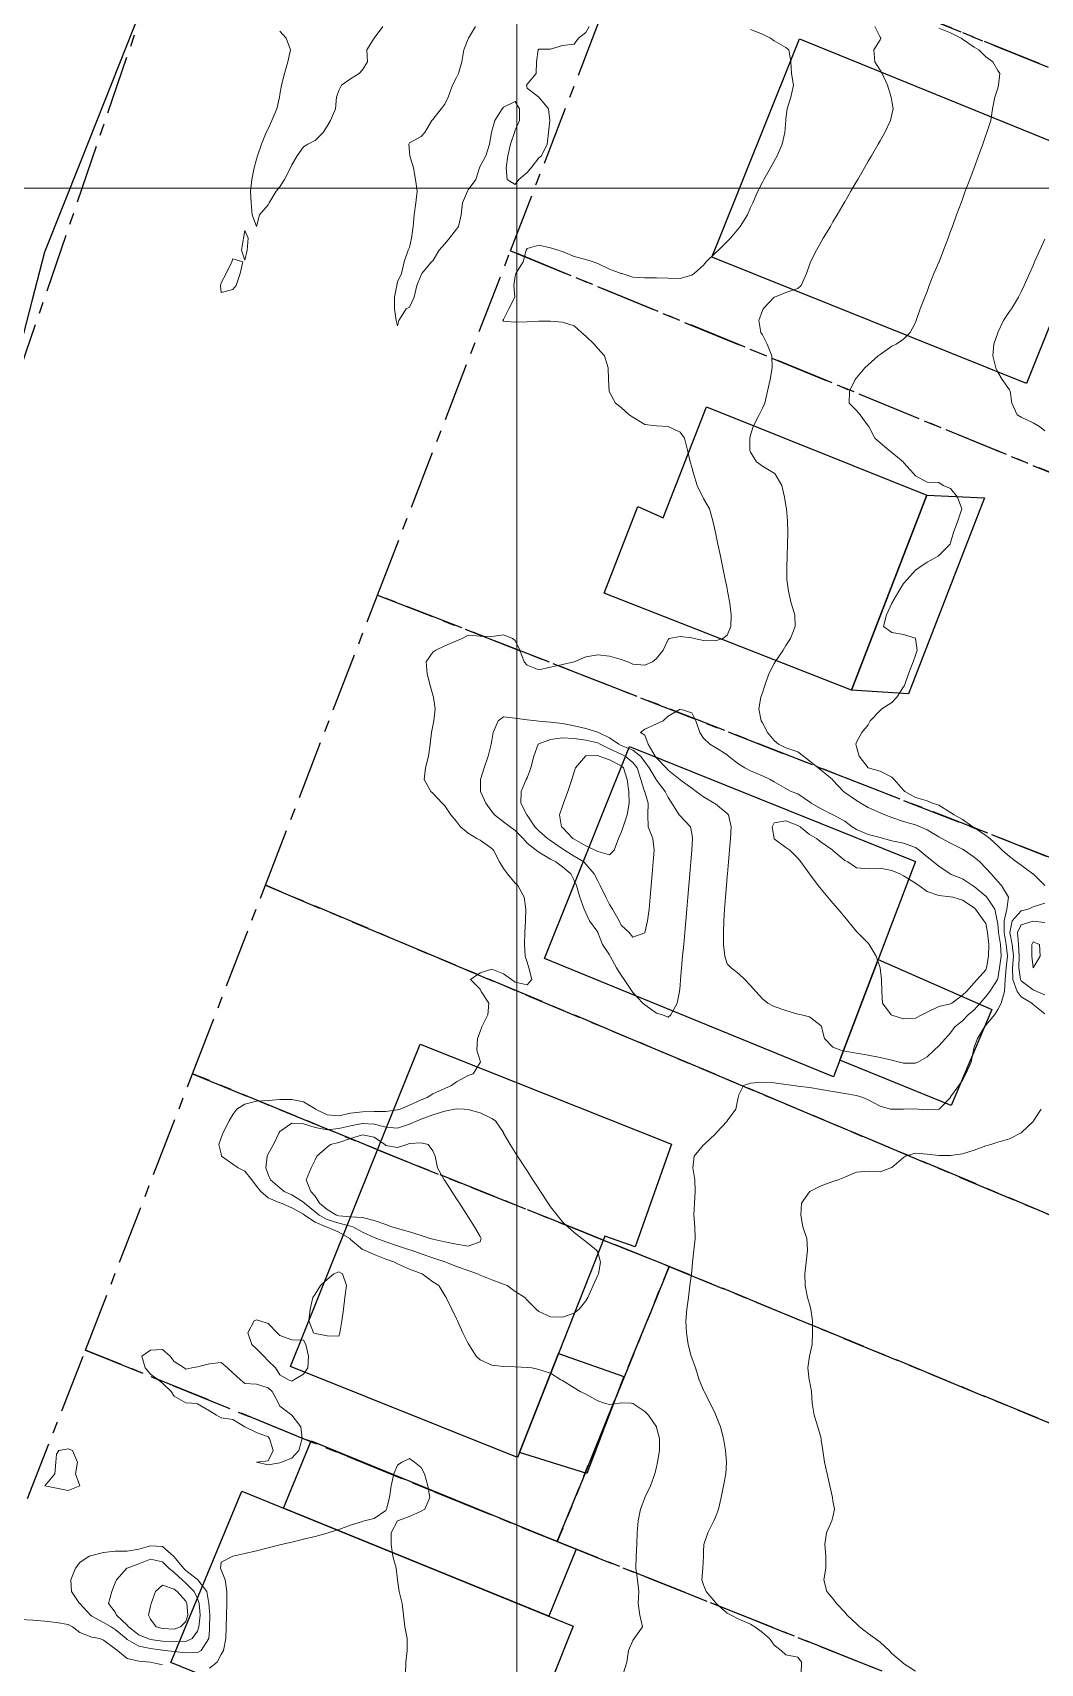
# Model space of a CAD drawing. Header units: centimetres. Extents: x 0 to 642158, y -847 to 649707.
# Drawn here: x 615846.2 to 615889.1, y 620224.7 to 620294 of the extents above; entities that cross this region are included whole.
import ezdxf

# ---------------------------------------------------------------- set-up
doc = ezdxf.new("R2010")
doc.units = ezdxf.units.CM
doc.header["$MEASUREMENT"] = 0
doc.linetypes.add('CENTERX2', pattern=[4, 2.5, -0.5, 0.5, -0.5])
doc.layers.add('MEV_grille', color=254, linetype='Continuous', lineweight=9)
doc.layers.add('WAL_topographie 0.5', color=253, linetype='Continuous', lineweight=20)
doc.layers.add('SPW_batiments', color=7, linetype='Continuous')
doc.layers.add('SPW_parcellaire cadastral', color=7, linetype='CENTERX2', lineweight=25, true_color=0xff0542)

# ---------------------------------------------------------------- blocks, each defined once
blk = doc.blocks.new('*U114')
at = {"layer": 'MEV_grille', "transparency": 33554687}
blk.add_lwpolyline([(-1338.461, 0), (1338.461, 0)], dxfattribs=at)
blk = doc.blocks.new('*U115')
at = {"layer": 'MEV_grille', "color": 0, "linetype": 'ByBlock', "lineweight": -2, "transparency": 16777216}
blk.add_blockref('*U114', (0, -2100), dxfattribs=at)
blk = doc.blocks.new('*U112')
at = {"layer": 'MEV_grille', "transparency": 33554687}
blk.add_lwpolyline([(0, 1825.476), (0, -1825.476)], dxfattribs=at)
blk = doc.blocks.new('*U113')
at = {"layer": 'MEV_grille', "color": 0, "linetype": 'ByBlock', "lineweight": -2, "transparency": 16777216}
blk.add_blockref('*U112', (500, 0), dxfattribs=at)

msp = doc.modelspace()

# ---------------------------------------------------------------- linework, layer by layer
at = {"layer": 'SPW_batiments'}
for points in [[(615848.272, 620288.505), (615846.748, 620284.659), (615846.224, 620282.631), (615843.334, 620271.462), (615833.059, 620275.753), (615837.269, 620287.972), (615832.898, 620290.579), (615838.708, 620304.053), (615839.103, 620304.969), (615840.036, 620303.295), (615842.19, 620302.251), (615842.656, 620302.025), (615851.531, 620296.731), (615848.272, 620288.505)], [(615889.164, 620289.516), (615892.176, 620288.306), (615888.472, 620279.077), (615875.211, 620284.408), (615875.101, 620284.452), (615875.381, 620285.148), (615878.546, 620293.021), (615878.829, 620293.727), (615889.164, 620289.516)], [(615884.238, 620274.335), (615881.039, 620266.051), (615870.522, 620270.167), (615871.955, 620273.85), (615873.038, 620273.367), (615874.871, 620278.084), (615884.238, 620274.335)], [(615883.462, 620265.895), (615881.039, 620266.051), (615884.238, 620274.336), (615886.69, 620274.227), (615883.462, 620265.895)], [(615883.756, 620258.769), (615883.618, 620258.404), (615882.171, 620254.602), (615880.546, 620250.332), (615880.275, 620249.618), (615867.99, 620254.65), (615871.606, 620263.65), (615883.756, 620258.769)], [(615887.007, 620252.486), (615885.275, 620248.402), (615880.546, 620250.332), (615882.171, 620254.602), (615887.007, 620252.486)], [(615873.391, 620246.767), (615871.842, 620242.4), (615870.558, 620242.85), (615868.589, 620237.868), (615866.929, 620233.666), (615866.843, 620233.45), (615857.192, 620237.316), (615859.634, 620243.38), (615860.895, 620246.514), (615862.708, 620251.016), (615873.391, 620246.767)], [(615871.359, 620236.884), (615869.793, 620232.767), (615866.929, 620233.666), (615868.589, 620237.868), (615871.359, 620236.884)], [(615856.902, 620231.293), (615858.073, 620234.157), (615869.33, 620229.547), (615868.169, 620226.708), (615866.26, 620227.485), (615856.902, 620231.293)], [(615869.211, 620226.284), (615868.311, 620224.05), (615872.161, 620222.368), (615869.712, 620215.967), (615864.444, 620218.05), (615865.111, 620219.45), (615852.111, 620224.732), (615852.222, 620225.001), (615853.443, 620227.948), (615855.127, 620232.015), (615869.211, 620226.284)]]:
    msp.add_lwpolyline(points, dxfattribs=at)
at = {"layer": 'SPW_parcellaire cadastral'}
for points in [[(615819.144, 620317.04), (615837.069, 620305.963), (615839.569, 620304.363), (615844.291, 620301.265), (615851.526, 620296.717), (615842.406, 620270.03)], [(615872.242, 620299.46), (615878.073, 620314.542), (615960.558, 620280.975), (615952.038, 620267.144), (615872.242, 620299.46)], [(615872.242, 620299.46), (615952.038, 620267.144), (615943.12, 620253.27), (615866.545, 620284.717), (615872.242, 620299.46)], [(615866.545, 620284.717), (615943.12, 620253.27), (615935.274, 620241.065), (615860.895, 620270.09), (615866.545, 620284.717)], [(615926.892, 620228.023), (615856.13, 620257.759), (615860.895, 620270.09), (615935.274, 620241.065), (615926.892, 620228.023)], [(615922.479, 620221.159), (615915.609, 620224.194), (615900.053, 620230.547), (615873.289, 620241.566), (615870.176, 620242.813), (615869.587, 620243.048), (615861.15, 620246.418), (615853.035, 620249.755), (615856.13, 620257.759), (615926.892, 620228.023), (615922.479, 620221.159)], [(615868.534, 620229.874), (615848.488, 620238.01), (615853.035, 620249.755), (615861.15, 620246.418), (615869.587, 620243.048), (615870.176, 620242.813), (615873.289, 620241.566), (615868.534, 620229.874)], [(615868.534, 620229.874), (615873.289, 620241.566), (615900.053, 620230.547), (615915.609, 620224.194), (615912.729, 620217.223), (615911.129, 620212.89), (615868.534, 620229.874)], [(615868.534, 620229.874), (615911.129, 620212.89), (615913.816, 620211.797), (615915.913, 620210.944), (615907.563, 620197.954), (615843.11, 620224.247), (615848.488, 620238.01), (615868.534, 620229.874)]]:
    msp.add_lwpolyline(points, dxfattribs=at)
at = {"layer": 'WAL_topographie 0.5'}
for points in [[(615876.75, 620294.125), (615877.25, 620293.921), (615877.596, 620293.75), (615877.75, 620293.639), (615878.25, 620293.351), (615878.37, 620293.25), (615878.455, 620292.75), (615878.49, 620292.25), (615878.568, 620291.75), (615878.464, 620291.25), (615878.309, 620290.75), (615878.25, 620290.321), (615878.239, 620290.25), (615878.198, 620289.75), (615878.085, 620289.25), (615877.875, 620288.75), (615877.75, 620288.532), (615877.595, 620288.25), (615877.309, 620287.75), (615877.25, 620287.641), (615877.056, 620287.25), (615876.837, 620286.75), (615876.75, 620286.554), (615876.61, 620286.25), (615876.312, 620285.75), (615876.25, 620285.677), (615875.901, 620285.25), (615875.75, 620285.112), (615875.384, 620284.75), (615875.25, 620284.633), (615874.867, 620284.25), (615874.75, 620284.106), (615874.355, 620283.75), (615874.25, 620283.678), (615873.75, 620283.547), (615873.25, 620283.549), (615872.75, 620283.575), (615872.25, 620283.566), (615871.75, 620283.604), (615871.283, 620283.75), (615871.25, 620283.756), (615870.75, 620283.935), (615870.25, 620284.183), (615870.055, 620284.25), (615869.75, 620284.343), (615869.25, 620284.475), (615868.75, 620284.693), (615868.55, 620284.75), (615868.25, 620284.847), (615867.75, 620284.96), (615867.25, 620284.815), (615867.205, 620284.75), (615867.083, 620284.25), (615866.775, 620283.75), (615866.75, 620283.639), (615866.69, 620283.25), (615866.731, 620282.75), (615866.475, 620282.25), (615866.25, 620281.8), (615866.223, 620281.75), (615866.25, 620281.728), (615866.75, 620281.68), (615867.25, 620281.703), (615867.75, 620281.722), (615868.25, 620281.725), (615868.75, 620281.691), (615869.25, 620281.524), (615869.569, 620281.25), (615869.75, 620281.097), (615870.097, 620280.75), (615870.25, 620280.562), (615870.533, 620280.25), (615870.7, 620279.75), (615870.717, 620279.25), (615870.736, 620278.75), (615870.75, 620278.705), (615871.013, 620278.25), (615871.25, 620278.054), (615871.583, 620277.75), (615871.75, 620277.65), (615872.25, 620277.339), (615872.75, 620277.287), (615873.25, 620277.25), (615873.25, 620277.25), (615873.75, 620277.018), (615873.933, 620276.75), (615874.064, 620276.25), (615874.179, 620275.75), (615874.25, 620275.526), (615874.32, 620275.25), (615874.479, 620274.75), (615874.719, 620274.25), (615874.75, 620274.19), (615875.004, 620273.75), (615875.146, 620273.25), (615875.25, 620272.75), (615875.25, 620272.75), (615875.36, 620272.25), (615875.465, 620271.75), (615875.57, 620271.25), (615875.673, 620270.75), (615875.75, 620270.37), (615875.774, 620270.25), (615875.864, 620269.75), (615875.917, 620269.25), (615875.91, 620268.75), (615875.75, 620268.382), (615875.563, 620268.25), (615875.25, 620268.149), (615874.75, 620268.161), (615874.345, 620268.25), (615874.25, 620268.272), (615873.75, 620268.329), (615873.292, 620268.25), (615873.25, 620268.2), (615873.036, 620267.75), (615872.75, 620267.397), (615872.583, 620267.25), (615872.25, 620267.107), (615871.75, 620267.158), (615871.533, 620267.25), (615871.25, 620267.35), (615870.75, 620267.493), (615870.25, 620267.548), (615869.75, 620267.462), (615869.25, 620267.25), (615869.25, 620267.25), (615868.75, 620267.145), (615868.25, 620267.031), (615867.75, 620266.918), (615867.25, 620267.113), (615867.125, 620267.25), (615866.942, 620267.75), (615866.75, 620268.167), (615866.637, 620268.25), (615866.25, 620268.398), (615865.75, 620268.326), (615865.25, 620268.35), (615864.75, 620268.383), (615864.492, 620268.25), (615864.25, 620268.149), (615863.75, 620267.927), (615863.375, 620267.75), (615863.25, 620267.662), (615862.963, 620267.25), (615863.005, 620266.75), (615863.136, 620266.25), (615863.25, 620265.836), (615863.276, 620265.75), (615863.342, 620265.25), (615863.287, 620264.75), (615863.25, 620264.539), (615863.189, 620264.25), (615863.131, 620263.75), (615863.055, 620263.25), (615862.929, 620262.75), (615862.883, 620262.25), (615863.156, 620261.75), (615863.25, 620261.67), (615863.645, 620261.25), (615863.75, 620261.132), (615864.007, 620260.75), (615864.25, 620260.472), (615864.417, 620260.25), (615864.75, 620259.97), (615865.117, 620259.75), (615865.25, 620259.676), (615865.75, 620259.316), (615865.825, 620259.25), (615866.079, 620258.75), (615866.25, 620258.467), (615866.418, 620258.25), (615866.75, 620257.855), (615866.859, 620257.75), (615867.122, 620257.25), (615867.19, 620256.75), (615867.18, 620256.25), (615867.159, 620255.75), (615867.139, 620255.25), (615867.171, 620254.75), (615867.25, 620254.489), (615867.328, 620254.25), (615867.448, 620253.75), (615867.25, 620253.526), (615866.75, 620253.643), (615866.592, 620253.75), (615866.25, 620254), (615865.75, 620254.19), (615865.25, 620254.046), (615864.85, 620253.75), (615865.25, 620253.35), (615865.3, 620253.25), (615865.62, 620252.75), (615865.587, 620252.25), (615865.333, 620251.75), (615865.25, 620251.55), (615865.141, 620251.25), (615865.115, 620250.75), (615865.25, 620250.306), (615865.266, 620250.25), (615865.25, 620250.23), (615864.955, 620249.75), (615864.75, 620249.676), (615864.25, 620249.411), (615864.043, 620249.25), (615863.75, 620249.132), (615863.25, 620248.901), (615863.004, 620248.75), (615862.75, 620248.643), (615862.25, 620248.418), (615861.85, 620248.25), (615861.75, 620248.219), (615861.25, 620248.149), (615860.75, 620248.144), (615860.25, 620248.138), (615859.75, 620248.072), (615859.25, 620247.971), (615858.75, 620248.001), (615858.256, 620248.25), (615858.25, 620248.255), (615857.75, 620248.561), (615857.25, 620248.663), (615856.75, 620248.653), (615856.25, 620248.609), (615855.75, 620248.581), (615855.25, 620248.46), (615854.918, 620248.25), (615854.75, 620248.015), (615854.583, 620247.75), (615854.334, 620247.25), (615854.25, 620247.027), (615854.154, 620246.75), (615854.25, 620246.35), (615854.271, 620246.25), (615854.75, 620245.914), (615854.973, 620245.75), (615855.25, 620245.615), (615855.551, 620245.25), (615855.75, 620244.98), (615855.937, 620244.75), (615856.25, 620244.479), (615856.75, 620244.268), (615856.795, 620244.25), (615857.25, 620244.055), (615857.75, 620243.78), (615857.788, 620243.75), (615858.25, 620243.439), (615858.716, 620243.25), (615858.75, 620243.232), (615859.25, 620243.017), (615859.717, 620242.75), (615859.75, 620242.707), (615860.25, 620242.285), (615860.339, 620242.25), (615860.75, 620242.071), (615861.25, 620241.879), (615861.612, 620241.75), (615861.75, 620241.676), (615862.25, 620241.448), (615862.75, 620241.265), (615862.793, 620241.25), (615863.25, 620240.91), (615863.493, 620240.75), (615863.75, 620240.329), (615863.807, 620240.25), (615864.051, 620239.75), (615864.25, 620239.341), (615864.293, 620239.25), (615864.526, 620238.75), (615864.75, 620238.286), (615864.768, 620238.25), (615865.082, 620237.75), (615865.25, 620237.596), (615865.75, 620237.371), (615866.25, 620237.31), (615866.75, 620237.293), (615867.25, 620237.272), (615867.45, 620237.25), (615867.75, 620237.191), (615868.25, 620237.03), (615868.683, 620236.75), (615868.75, 620236.715), (615869.25, 620236.409), (615869.51, 620236.25), (615869.75, 620236.142), (615870.25, 620235.857), (615870.547, 620235.75), (615870.75, 620235.693), (615871.178, 620235.75), (615871.25, 620235.763), (615871.667, 620235.75), (615871.75, 620235.747), (615872.25, 620235.405), (615872.412, 620235.25), (615872.743, 620234.75), (615872.75, 620234.725), (615872.882, 620234.25), (615872.879, 620233.75), (615872.793, 620233.25), (615872.75, 620233.057), (615872.679, 620232.75), (615872.498, 620232.25), (615872.254, 620231.75), (615872.25, 620231.739), (615872.07, 620231.25), (615871.968, 620230.75), (615871.931, 620230.25), (615871.915, 620229.75), (615871.888, 620229.25), (615871.878, 620228.75), (615871.946, 620228.25), (615871.997, 620227.75), (615871.968, 620227.25), (615872.044, 620226.75), (615872.15, 620226.25), (615871.798, 620225.75), (615871.75, 620225.675), (615871.561, 620225.25), (615871.496, 620224.75), (615871.327, 620224.25)], [(615856.75, 620294.054), (615857.009, 620293.75), (615857.194, 620293.25), (615857.087, 620292.75), (615856.944, 620292.25), (615856.817, 620291.75), (615856.75, 620291.361), (615856.729, 620291.25), (615856.61, 620290.75), (615856.401, 620290.25), (615856.25, 620289.898), (615856.168, 620289.75), (615855.962, 620289.25), (615855.788, 620288.75), (615855.75, 620288.611), (615855.657, 620288.25), (615855.558, 620287.75), (615855.5, 620287.25), (615855.526, 620286.75), (615855.573, 620286.25), (615855.75, 620285.75), (615855.881, 620286.25), (615856.25, 620286.675), (615856.293, 620286.75), (615856.593, 620287.25), (615856.75, 620287.433), (615856.94, 620287.75), (615857.201, 620288.25), (615857.25, 620288.375), (615857.481, 620288.75), (615857.75, 620289.139), (615857.938, 620289.25), (615858.25, 620289.406), (615858.583, 620289.75), (615858.75, 620290.012), (615858.897, 620290.25), (615859.104, 620290.75), (615859.146, 620291.25), (615859.25, 620291.527), (615859.368, 620291.75), (615859.75, 620292.021), (615860.117, 620292.25), (615860.25, 620292.404), (615860.464, 620292.75), (615860.445, 620293.25), (615860.75, 620293.75), (615860.75, 620293.75), (615861.125, 620294.25)], [(615865.054, 620294.25), (615864.763, 620293.75), (615864.75, 620293.722), (615864.561, 620293.25), (615864.478, 620292.75), (615864.333, 620292.25), (615864.25, 620292.084), (615864.075, 620291.75), (615863.893, 620291.25), (615863.75, 620290.95), (615863.596, 620290.75), (615863.25, 620290.3), (615863.2, 620290.25), (615862.906, 620289.75), (615862.75, 620289.571), (615862.25, 620289.306), (615862.224, 620289.25), (615862.25, 620288.917), (615862.271, 620288.75), (615862.42, 620288.25), (615862.51, 620287.75), (615862.572, 620287.25), (615862.52, 620286.75), (615862.452, 620286.25), (615862.402, 620285.75), (615862.34, 620285.25), (615862.25, 620284.861), (615862.202, 620284.75), (615862.023, 620284.25), (615861.917, 620283.75), (615861.75, 620283.4), (615861.708, 620283.25), (615861.619, 620282.75), (615861.615, 620282.25), (615861.682, 620281.75), (615861.75, 620281.536), (615861.794, 620281.75), (615862.107, 620282.25), (615862.25, 620282.324), (615862.448, 620282.75), (615862.558, 620283.25), (615862.75, 620283.691), (615862.774, 620283.75), (615863.187, 620284.25), (615863.25, 620284.297), (615863.509, 620284.75), (615863.75, 620285.015), (615863.95, 620285.25), (615864.25, 620285.641), (615864.339, 620285.75), (615864.45, 620286.25), (615864.508, 620286.75), (615864.713, 620287.25), (615864.75, 620287.304), (615865.074, 620287.75), (615865.225, 620288.25), (615865.25, 620288.308), (615865.5, 620288.75), (615865.653, 620289.25), (615865.741, 620289.75), (615865.75, 620289.806), (615865.883, 620290.25), (615866.187, 620290.75), (615866.25, 620290.82), (615866.75, 620291.068), (615866.925, 620290.75), (615866.93, 620290.25), (615866.75, 620289.841), (615866.71, 620289.75), (615866.548, 620289.25), (615866.434, 620288.75), (615866.363, 620288.25), (615866.397, 620287.75), (615866.75, 620287.536), (615866.893, 620287.75), (615867.25, 620288.044), (615867.425, 620288.25), (615867.75, 620288.674), (615867.856, 620288.75), (615868.102, 620289.25), (615868.159, 620289.75), (615868.221, 620290.25), (615868.162, 620290.75), (615867.75, 620291.25), (615867.75, 620291.25), (615867.25, 620291.625), (615867.226, 620291.75), (615867.25, 620291.792), (615867.643, 620292.25), (615867.656, 620292.75), (615867.724, 620293.25), (615867.75, 620293.281), (615868.25, 620293.288), (615868.75, 620293.434), (615869.25, 620293.5), (615869.438, 620293.75), (615869.75, 620293.988), (615869.895, 620294.25)], [(615882.026, 620294.25), (615882.25, 620293.797), (615882.287, 620293.75), (615882.25, 620293.684), (615881.98, 620293.25), (615882.033, 620292.75), (615882.25, 620292.397), (615882.336, 620292.25), (615882.56, 620291.75), (615882.717, 620291.25), (615882.75, 620291.071), (615882.805, 620290.75), (615882.75, 620290.513), (615882.696, 620290.25), (615882.458, 620289.75), (615882.25, 620289.388), (615882.171, 620289.25), (615881.882, 620288.75), (615881.75, 620288.521), (615881.592, 620288.25), (615881.304, 620287.75), (615881.25, 620287.657), (615881.008, 620287.25), (615880.75, 620286.803), (615880.72, 620286.75), (615880.427, 620286.25), (615880.25, 620285.943), (615880.139, 620285.75), (615879.837, 620285.25), (615879.75, 620285.106), (615879.546, 620284.75), (615879.3, 620284.25), (615879.25, 620284.119), (615879.131, 620283.75), (615878.896, 620283.25), (615878.75, 620283.114), (615878.25, 620282.95), (615877.76, 620282.75), (615877.75, 620282.742), (615877.282, 620282.25), (615877.25, 620282.179), (615877.1, 620281.75), (615877.19, 620281.25), (615877.25, 620281.154), (615877.456, 620280.75), (615877.644, 620280.25), (615877.671, 620279.75), (615877.579, 620279.25), (615877.471, 620278.75), (615877.35, 620278.25), (615877.25, 620278.029), (615877.107, 620277.75), (615876.854, 620277.25), (615876.75, 620276.883), (615876.711, 620276.75), (615876.718, 620276.25), (615876.75, 620276.169), (615877.005, 620275.75), (615877.25, 620275.569), (615877.75, 620275.268), (615877.776, 620275.25), (615878.069, 620274.75), (615878.185, 620274.25), (615878.25, 620273.902), (615878.274, 620273.75), (615878.314, 620273.25), (615878.326, 620272.75), (615878.318, 620272.25), (615878.298, 620271.75), (615878.282, 620271.25), (615878.294, 620270.75), (615878.362, 620270.25), (615878.474, 620269.75), (615878.623, 620269.25), (615878.649, 620268.75), (615878.447, 620268.25), (615878.25, 620267.952), (615878.129, 620267.75), (615877.787, 620267.25), (615877.75, 620267.181), (615877.522, 620266.75), (615877.35, 620266.25), (615877.25, 620265.937), (615877.183, 620265.75), (615877.104, 620265.25), (615877.196, 620264.75), (615877.25, 620264.658), (615877.469, 620264.25), (615877.75, 620263.909), (615877.94, 620263.75), (615878.25, 620263.604), (615878.75, 620263.425), (615878.995, 620263.25), (615879.25, 620263.041), (615879.615, 620262.75), (615879.75, 620262.649), (615880.226, 620262.25), (615880.25, 620262.226), (615880.694, 620261.75), (615880.75, 620261.706), (615881.25, 620261.363), (615881.438, 620261.25), (615881.75, 620261.058), (615882.25, 620260.839), (615882.449, 620260.75), (615882.75, 620260.643), (615883.25, 620260.467), (615883.75, 620260.324), (615883.948, 620260.25), (615884.25, 620260.121), (615884.75, 620259.814), (615884.873, 620259.75), (615885.25, 620259.549), (615885.75, 620259.3), (615885.827, 620259.25), (615886.25, 620258.949), (615886.489, 620258.75), (615886.75, 620258.484), (615886.966, 620258.25), (615887.25, 620257.914), (615887.409, 620257.75), (615887.702, 620257.25), (615887.636, 620256.75), (615887.529, 620256.25), (615887.519, 620255.75), (615887.615, 620255.25), (615887.669, 620254.75), (615887.603, 620254.25), (615887.567, 620253.75), (615887.537, 620253.25), (615887.391, 620252.75), (615887.25, 620252.483), (615887.113, 620252.25), (615886.75, 620251.823), (615886.69, 620251.75), (615886.385, 620251.25), (615886.25, 620250.888), (615886.217, 620250.75), (615886.128, 620250.25), (615885.897, 620249.75), (615885.75, 620249.482), (615885.604, 620249.25), (615885.25, 620248.765), (615885.24, 620248.75), (615884.764, 620248.25), (615884.75, 620248.242), (615884.25, 620248.224), (615883.883, 620248.25), (615883.75, 620248.259), (615883.25, 620248.25), (615883.25, 620248.25), (615882.75, 620248.241), (615882.694, 620248.25), (615882.25, 620248.372), (615881.75, 620248.646), (615881.513, 620248.75), (615881.25, 620248.821), (615880.75, 620248.912), (615880.25, 620248.994), (615879.75, 620249.086), (615879.25, 620249.168), (615878.75, 620249.231), (615878.59, 620249.25), (615878.25, 620249.294), (615877.75, 620249.367), (615877.25, 620249.401), (615876.75, 620249.354), (615876.44, 620249.25), (615876.25, 620248.85), (615876.225, 620248.75), (615876.12, 620248.25), (615875.759, 620247.75), (615875.75, 620247.74), (615875.295, 620247.25), (615875.25, 620247.199), (615874.772, 620246.75), (615874.75, 620246.726), (615874.35, 620246.25), (615874.296, 620245.75), (615874.372, 620245.25), (615874.395, 620244.75), (615874.363, 620244.25), (615874.336, 620243.75), (615874.376, 620243.25), (615874.391, 620242.75), (615874.337, 620242.25), (615874.285, 620241.75), (615874.25, 620241.375), (615874.235, 620241.25), (615874.16, 620240.75), (615874.112, 620240.25), (615874.04, 620239.75), (615873.994, 620239.25), (615874.027, 620238.75), (615874.095, 620238.25), (615874.225, 620237.75), (615874.25, 620237.682), (615874.404, 620237.25), (615874.565, 620236.75), (615874.75, 620236.306), (615874.772, 620236.25), (615875.027, 620235.75), (615875.25, 620235.282), (615875.265, 620235.25), (615875.467, 620234.75), (615875.602, 620234.25), (615875.686, 620233.75), (615875.731, 620233.25), (615875.697, 620232.75), (615875.595, 620232.25), (615875.495, 620231.75), (615875.386, 620231.25), (615875.25, 620230.909), (615875.191, 620230.75), (615874.932, 620230.25), (615874.764, 620229.75), (615874.75, 620229.45), (615874.742, 620229.25), (615874.713, 620228.75), (615874.671, 620228.25), (615874.75, 620228.032), (615874.854, 620227.75), (615875.25, 620227.285), (615875.287, 620227.25), (615875.75, 620226.829), (615875.917, 620226.75), (615876.25, 620226.576), (615876.75, 620226.365), (615876.924, 620226.25), (615877.25, 620226.013), (615877.552, 620225.75), (615877.75, 620225.476), (615878.054, 620225.25), (615878.25, 620225.066), (615878.75, 620224.963), (615878.911, 620224.75), (615878.902, 620224.25)], [(615884.75, 620294.183), (615885.25, 620293.981), (615885.695, 620293.75), (615885.75, 620293.709), (615886.25, 620293.374), (615886.451, 620293.25), (615886.75, 620292.965), (615887.038, 620292.75), (615887.25, 620292.377), (615887.345, 620292.25), (615887.287, 620291.75), (615887.25, 620291.631), (615887.127, 620291.25), (615887.027, 620290.75), (615886.956, 620290.25), (615886.792, 620289.75), (615886.75, 620289.631), (615886.617, 620289.25), (615886.428, 620288.75), (615886.25, 620288.25), (615886.25, 620288.25), (615886.064, 620287.75), (615885.869, 620287.25), (615885.75, 620286.917), (615885.691, 620286.75), (615885.504, 620286.25), (615885.323, 620285.75), (615885.25, 620285.546), (615885.14, 620285.25), (615884.952, 620284.75), (615884.757, 620284.25), (615884.75, 620284.231), (615884.533, 620283.75), (615884.338, 620283.25), (615884.25, 620282.989), (615884.158, 620282.75), (615883.956, 620282.25), (615883.781, 620281.75), (615883.75, 620281.669), (615883.533, 620281.25), (615883.25, 620280.957), (615882.934, 620280.75), (615882.75, 620280.659), (615882.25, 620280.311), (615882.174, 620280.25), (615881.75, 620279.875), (615881.606, 620279.75), (615881.25, 620279.32), (615881.196, 620279.25), (615880.955, 620278.75), (615880.934, 620278.25), (615881.25, 620277.934), (615881.409, 620277.75), (615881.75, 620277.281), (615881.768, 620277.25), (615882.025, 620276.75), (615882.25, 620276.554), (615882.618, 620276.25), (615882.75, 620276.15), (615883.226, 620275.75), (615883.25, 620275.722), (615883.675, 620275.25), (615883.75, 620275.156), (615884.25, 620274.889), (615884.75, 620274.87), (615884.938, 620274.75), (615885.25, 620274.622), (615885.54, 620274.25), (615885.723, 620273.75), (615885.55, 620273.25), (615885.372, 620272.75), (615885.25, 620272.313), (615885.223, 620272.25), (615884.75, 620271.768), (615884.714, 620271.75), (615884.25, 620271.495), (615883.893, 620271.25), (615883.75, 620271.148), (615883.408, 620270.75), (615883.25, 620270.577), (615883.05, 620270.25), (615882.75, 620269.75), (615882.75, 620269.75), (615882.52, 620269.25), (615882.402, 620268.75), (615882.75, 620268.497), (615883.25, 620268.42), (615883.75, 620268.263), (615883.762, 620268.25), (615883.83, 620267.75), (615883.75, 620267.538), (615883.657, 620267.25), (615883.462, 620266.75), (615883.282, 620266.25), (615883.25, 620266.188), (615882.966, 620265.75), (615882.75, 620265.53), (615882.319, 620265.25), (615882.25, 620265.179), (615881.831, 620264.75), (615881.75, 620264.583), (615881.479, 620264.25), (615881.25, 620263.843), (615881.225, 620263.75), (615881.25, 620263.641), (615881.362, 620263.25), (615881.745, 620262.75), (615881.75, 620262.747), (615882.25, 620262.603), (615882.75, 620262.354), (615882.847, 620262.25), (615883.25, 620261.806), (615883.303, 620261.75), (615883.75, 620261.49), (615884.25, 620261.344), (615884.484, 620261.25), (615884.75, 620261.164), (615885.25, 620260.855), (615885.393, 620260.75), (615885.75, 620260.549), (615886.192, 620260.25), (615886.25, 620260.215), (615886.75, 620259.882), (615886.913, 620259.75), (615887.25, 620259.44), (615887.442, 620259.25), (615887.75, 620258.976), (615888.045, 620258.75), (615888.25, 620258.61), (615888.745, 620258.25), (615888.75, 620258.246), (615889.25, 620257.75)], [(615855.25, 620284.322), (615855.357, 620284.75), (615855.404, 620285.25), (615855.25, 620285.583), (615855.197, 620285.25), (615855.107, 620284.75), (615855.25, 620284.322)], [(615889.25, 620285.218), (615889.041, 620284.75), (615888.82, 620284.25), (615888.75, 620284.09), (615888.602, 620283.75), (615888.38, 620283.25), (615888.25, 620282.981), (615888.138, 620282.75), (615887.83, 620282.25), (615887.75, 620282.136), (615887.502, 620281.75), (615887.258, 620281.25), (615887.25, 620281.227), (615887.081, 620280.75), (615887.038, 620280.25), (615887.163, 620279.75), (615887.25, 620279.567), (615887.434, 620279.25), (615887.75, 620278.805), (615887.781, 620278.75), (615887.849, 620278.25), (615888.075, 620277.75), (615888.25, 620277.654), (615888.75, 620277.403), (615889.023, 620277.25), (615889.25, 620277.074)], [(615854.75, 620283.07), (615854.882, 620283.25), (615855.058, 620283.75), (615855.166, 620284.25), (615854.75, 620284.375), (615854.699, 620284.25), (615854.464, 620283.75), (615854.25, 620283.35), (615854.222, 620283.25), (615854.25, 620282.95), (615854.75, 620283.07)], [(615873.25, 620252.158), (615873.364, 620252.25), (615873.634, 620252.75), (615873.723, 620253.25), (615873.75, 620253.5), (615873.772, 620253.75), (615873.814, 620254.25), (615873.858, 620254.75), (615873.906, 620255.25), (615873.952, 620255.75), (615873.995, 620256.25), (615874.037, 620256.75), (615874.08, 620257.25), (615874.123, 620257.75), (615874.164, 620258.25), (615874.208, 620258.75), (615874.25, 620259.25), (615874.25, 620259.25), (615874.286, 620259.75), (615874.25, 620259.954), (615874.189, 620260.25), (615873.75, 620260.709), (615873.714, 620260.75), (615873.4, 620261.25), (615873.25, 620261.487), (615873.119, 620261.75), (615872.75, 620262.219), (615872.734, 620262.25), (615872.433, 620262.75), (615872.25, 620263.002), (615872.069, 620263.25), (615871.75, 620263.505), (615871.25, 620263.7), (615871.15, 620263.75), (615870.75, 620264.028), (615870.28, 620264.25), (615870.25, 620264.269), (615869.75, 620264.419), (615869.25, 620264.528), (615868.75, 620264.628), (615868.25, 620264.685), (615867.75, 620264.739), (615867.63, 620264.75), (615867.25, 620264.791), (615866.75, 620264.859), (615866.25, 620264.916), (615866.02, 620264.75), (615865.814, 620264.25), (615865.75, 620263.908), (615865.721, 620263.75), (615865.592, 620263.25), (615865.422, 620262.75), (615865.267, 620262.25), (615865.277, 620261.75), (615865.495, 620261.25), (615865.75, 620260.896), (615865.868, 620260.75), (615866.25, 620260.454), (615866.531, 620260.25), (615866.75, 620260.087), (615867.077, 620259.75), (615867.25, 620259.548), (615867.629, 620259.25), (615867.75, 620259.167), (615868.25, 620258.876), (615868.469, 620258.75), (615868.75, 620258.539), (615869.103, 620258.25), (615869.25, 620257.966), (615869.352, 620257.75), (615869.489, 620257.25), (615869.671, 620256.75), (615869.75, 620256.587), (615869.901, 620256.25), (615870.25, 620255.761), (615870.255, 620255.75), (615870.452, 620255.25), (615870.75, 620254.81), (615870.783, 620254.75), (615871.046, 620254.25), (615871.25, 620253.935), (615871.373, 620253.75), (615871.715, 620253.25), (615871.75, 620253.201), (615872.171, 620252.75), (615872.25, 620252.674), (615872.75, 620252.329), (615873, 620252.25), (615873.25, 620252.158)], [(615883.852, 620250.25), (615883.75, 620250.196), (615883.25, 620250.204), (615883.071, 620250.25), (615882.75, 620250.333), (615882.25, 620250.449), (615881.75, 620250.541), (615881.25, 620250.624), (615880.75, 620250.712), (615880.577, 620250.75), (615880.25, 620250.88), (615879.892, 620251.25), (615879.765, 620251.75), (615879.75, 620251.782), (615879.25, 620252.175), (615878.917, 620252.25), (615878.75, 620252.289), (615878.25, 620252.439), (615877.75, 620252.607), (615877.479, 620252.75), (615877.25, 620252.94), (615876.969, 620253.25), (615876.75, 620253.5), (615876.509, 620253.75), (615876.25, 620254), (615875.924, 620254.25), (615875.75, 620254.428), (615875.656, 620254.75), (615875.596, 620255.25), (615875.592, 620255.75), (615875.608, 620256.25), (615875.636, 620256.75), (615875.676, 620257.25), (615875.718, 620257.75), (615875.75, 620258.131), (615875.76, 620258.25), (615875.804, 620258.75), (615875.846, 620259.25), (615875.888, 620259.75), (615875.921, 620260.25), (615875.808, 620260.75), (615875.75, 620260.814), (615875.25, 620261.218), (615875.203, 620261.25), (615874.75, 620261.514), (615874.439, 620261.75), (615874.25, 620261.885), (615873.75, 620262.246), (615873.746, 620262.25), (615873.25, 620262.65), (615873.155, 620262.75), (615872.75, 620263.174), (615872.697, 620263.25), (615872.391, 620263.75), (615872.25, 620264.144), (615872.064, 620264.25), (615872.25, 620264.387), (615872.75, 620264.623), (615873.037, 620264.75), (615873.25, 620264.942), (615873.75, 620265.244), (615874.25, 620265.081), (615874.417, 620264.75), (615874.592, 620264.25), (615874.75, 620264.014), (615875.017, 620263.75), (615875.25, 620263.621), (615875.75, 620263.302), (615875.804, 620263.25), (615876.25, 620262.907), (615876.502, 620262.75), (615876.75, 620262.629), (615877.25, 620262.417), (615877.579, 620262.25), (615877.75, 620262.157), (615878.25, 620261.872), (615878.474, 620261.75), (615878.75, 620261.64), (615879.25, 620261.308), (615879.323, 620261.25), (615879.75, 620261.012), (615880.25, 620260.751), (615880.252, 620260.75), (615880.75, 620260.481), (615881.067, 620260.25), (615881.25, 620260.125), (615881.75, 620259.918), (615882.25, 620259.787), (615882.397, 620259.75), (615882.75, 620259.655), (615883.25, 620259.546), (615883.75, 620259.362), (615883.917, 620259.25), (615884.25, 620258.973), (615884.522, 620258.75), (615884.75, 620258.566), (615885.226, 620258.25), (615885.25, 620258.239), (615885.75, 620258.03), (615886.182, 620257.75), (615886.25, 620257.713), (615886.75, 620257.291), (615886.79, 620257.25), (615887.127, 620256.75), (615887.228, 620256.25), (615887.25, 620256.126), (615887.282, 620255.75), (615887.367, 620255.25), (615887.399, 620254.75), (615887.331, 620254.25), (615887.25, 620253.791), (615887.234, 620253.75), (615886.913, 620253.25), (615886.75, 620253.041), (615886.5, 620252.75), (615886.25, 620252.466), (615885.998, 620252.25), (615885.75, 620252.005), (615885.422, 620251.75), (615885.25, 620251.492), (615885.029, 620251.25), (615884.75, 620250.936), (615884.544, 620250.75), (615884.25, 620250.475), (615883.852, 620250.25)], [(615872.25, 620255.743), (615872.253, 620255.75), (615872.367, 620256.25), (615872.436, 620256.75), (615872.484, 620257.25), (615872.527, 620257.75), (615872.569, 620258.25), (615872.612, 620258.75), (615872.653, 620259.25), (615872.587, 620259.75), (615872.396, 620260.25), (615872.383, 620260.75), (615872.391, 620261.25), (615872.25, 620261.731), (615872.246, 620261.75), (615872.091, 620262.25), (615871.923, 620262.75), (615871.75, 620262.972), (615871.414, 620263.25), (615871.25, 620263.332), (615870.75, 620263.564), (615870.357, 620263.75), (615870.25, 620263.807), (615869.75, 620263.929), (615869.25, 620263.996), (615868.75, 620264.018), (615868.25, 620263.959), (615867.75, 620263.771), (615867.721, 620263.75), (615867.537, 620263.25), (615867.403, 620262.75), (615867.25, 620262.332), (615867.217, 620262.25), (615866.995, 620261.75), (615866.983, 620261.25), (615867.245, 620260.75), (615867.25, 620260.745), (615867.578, 620260.25), (615867.75, 620260.078), (615868.119, 620259.75), (615868.25, 620259.657), (615868.75, 620259.312), (615868.845, 620259.25), (615869.25, 620259.003), (615869.661, 620258.75), (615869.75, 620258.664), (615870.098, 620258.25), (615870.25, 620257.95), (615870.359, 620257.75), (615870.596, 620257.25), (615870.75, 620256.937), (615870.88, 620256.75), (615871.158, 620256.25), (615871.25, 620256.066), (615871.585, 620255.75), (615871.75, 620255.559), (615872.25, 620255.743)], [(615870.75, 620259.053), (615870.944, 620259.25), (615871.138, 620259.75), (615871.25, 620260.007), (615871.331, 620260.25), (615871.503, 620260.75), (615871.587, 620261.25), (615871.569, 620261.75), (615871.507, 620262.25), (615871.35, 620262.75), (615871.25, 620262.835), (615870.75, 620263.086), (615870.309, 620263.25), (615870.25, 620263.267), (615869.75, 620263.254), (615869.734, 620263.25), (615869.311, 620262.75), (615869.25, 620262.573), (615869.149, 620262.25), (615868.975, 620261.75), (615868.791, 620261.25), (615868.75, 620261.127), (615868.631, 620260.75), (615868.71, 620260.25), (615868.75, 620260.213), (615869.192, 620259.75), (615869.25, 620259.714), (615869.75, 620259.436), (615870.144, 620259.25), (615870.25, 620259.192), (615870.75, 620259.053)], [(615884.028, 620252.25), (615883.75, 620252.111), (615883.25, 620252.087), (615882.75, 620252.237), (615882.722, 620252.25), (615882.348, 620252.75), (615882.325, 620253.25), (615882.317, 620253.75), (615882.25, 620254.25), (615882.25, 620254.25), (615882.09, 620254.75), (615881.788, 620255.25), (615881.75, 620255.297), (615881.29, 620255.75), (615881.25, 620255.797), (615880.875, 620256.25), (615880.75, 620256.404), (615880.469, 620256.75), (615880.25, 620257), (615880.031, 620257.25), (615879.75, 620257.596), (615879.625, 620257.75), (615879.25, 620258.25), (615879.25, 620258.25), (615878.879, 620258.75), (615878.75, 620258.917), (615878.409, 620259.25), (615878.25, 620259.367), (615877.75, 620259.731), (615877.743, 620259.75), (615877.663, 620260.25), (615877.75, 620260.42), (615878.25, 620260.503), (615878.75, 620260.301), (615878.848, 620260.25), (615879.25, 620259.921), (615879.549, 620259.75), (615879.75, 620259.588), (615880.243, 620259.25), (615880.25, 620259.244), (615880.75, 620258.808), (615880.875, 620258.75), (615881.25, 620258.503), (615881.75, 620258.465), (615882.25, 620258.49), (615882.75, 620258.385), (615883.09, 620258.25), (615883.25, 620258.157), (615883.75, 620257.844), (615883.901, 620257.75), (615884.25, 620257.491), (615884.75, 620257.324), (615885.25, 620257.263), (615885.336, 620257.25), (615885.75, 620257.129), (615886.25, 620256.804), (615886.303, 620256.75), (615886.656, 620256.25), (615886.75, 620256.135), (615886.81, 620255.75), (615886.871, 620255.25), (615886.865, 620254.75), (615886.779, 620254.25), (615886.75, 620254.167), (615886.371, 620253.75), (615886.25, 620253.61), (615885.92, 620253.25), (615885.75, 620253.086), (615885.298, 620252.75), (615885.25, 620252.728), (615884.75, 620252.613), (615884.25, 620252.367), (615884.028, 620252.25)], [(615889.25, 620256.994), (615888.75, 620256.849), (615888.549, 620256.75), (615888.25, 620256.68), (615887.868, 620256.25), (615887.758, 620255.75), (615887.868, 620255.25), (615887.919, 620254.75), (615887.875, 620254.25), (615887.894, 620253.75), (615888.083, 620253.25), (615888.25, 620253.027), (615888.696, 620252.75), (615888.75, 620252.694), (615889.25, 620252.301)], [(615889.25, 620256.175), (615888.75, 620256.232), (615888.25, 620256.085), (615888.097, 620255.75), (615888.127, 620255.25), (615888.161, 620254.75), (615888.144, 620254.25), (615888.223, 620253.75), (615888.25, 620253.697), (615888.75, 620253.314), (615888.906, 620253.25), (615889.25, 620253.099)], [(615888.75, 620254.25), (615889.054, 620254.75), (615889.032, 620255.25), (615888.75, 620255.353), (615888.698, 620255.25), (615888.698, 620254.75), (615888.75, 620254.25)], [(615869.25, 620239.573), (615869.459, 620239.75), (615869.75, 620240.107), (615869.837, 620240.25), (615870.064, 620240.75), (615870.25, 620241.196), (615870.278, 620241.25), (615870.365, 620241.75), (615870.25, 620242.172), (615870.203, 620242.25), (615869.75, 620242.625), (615869.583, 620242.75), (615869.25, 620243), (615868.983, 620243.25), (615868.75, 620243.465), (615868.53, 620243.75), (615868.25, 620244.091), (615868.143, 620244.25), (615867.823, 620244.75), (615867.75, 620244.86), (615867.5, 620245.25), (615867.25, 620245.634), (615867.175, 620245.75), (615866.849, 620246.25), (615866.75, 620246.402), (615866.526, 620246.75), (615866.25, 620247.234), (615866.241, 620247.25), (615865.907, 620247.75), (615865.75, 620247.851), (615865.25, 620248.088), (615864.75, 620248.238), (615864.583, 620248.25), (615864.25, 620248.264), (615864.178, 620248.25), (615863.75, 620248.168), (615863.25, 620248.008), (615862.75, 620247.825), (615862.575, 620247.75), (615862.25, 620247.612), (615861.75, 620247.445), (615861.25, 620247.48), (615860.75, 620247.617), (615860.25, 620247.638), (615859.75, 620247.543), (615859.25, 620247.42), (615858.75, 620247.375), (615858.25, 620247.464), (615857.75, 620247.625), (615857.25, 620247.65), (615856.75, 620247.298), (615856.71, 620247.25), (615856.468, 620246.75), (615856.25, 620246.345), (615856.207, 620246.25), (615856.142, 620245.75), (615856.25, 620245.477), (615856.347, 620245.25), (615856.75, 620244.905), (615856.927, 620244.75), (615857.25, 620244.608), (615857.75, 620244.291), (615857.789, 620244.25), (615858.25, 620243.885), (615858.408, 620243.75), (615858.75, 620243.559), (615859.25, 620243.409), (615859.75, 620243.282), (615859.847, 620243.25), (615860.25, 620243.021), (615860.75, 620242.789), (615860.861, 620242.75), (615861.25, 620242.617), (615861.75, 620242.446), (615862.25, 620242.274), (615862.32, 620242.25), (615862.75, 620242.099), (615863.25, 620241.933), (615863.75, 620241.765), (615863.791, 620241.75), (615864.25, 620241.569), (615864.75, 620241.391), (615865.14, 620241.25), (615865.25, 620241.197), (615865.75, 620240.996), (615866.25, 620240.81), (615866.397, 620240.75), (615866.75, 620240.499), (615867.16, 620240.25), (615867.25, 620240.132), (615867.636, 620239.75), (615867.75, 620239.645), (615868.25, 620239.43), (615868.75, 620239.409), (615869.25, 620239.573)], [(615889.101, 620248.25), (615888.775, 620247.75), (615888.75, 620247.726), (615888.265, 620247.25), (615888.25, 620247.239), (615887.75, 620246.981), (615887.25, 620246.841), (615886.959, 620246.75), (615886.75, 620246.688), (615886.25, 620246.501), (615885.75, 620246.352), (615885.25, 620246.283), (615884.75, 620246.279), (615884.25, 620246.332), (615883.75, 620246.379), (615883.328, 620246.25), (615883.25, 620246.192), (615882.75, 620245.772), (615882.704, 620245.75), (615882.25, 620245.586), (615881.75, 620245.614), (615881.25, 620245.566), (615880.75, 620245.361), (615880.472, 620245.25), (615880.25, 620245.167), (615879.75, 620244.987), (615879.261, 620244.75), (615879.25, 620244.741), (615878.912, 620244.25), (615878.877, 620243.75), (615878.973, 620243.25), (615879.134, 620242.75), (615879.173, 620242.25), (615879.103, 620241.75), (615879.052, 620241.25), (615879.073, 620240.75), (615879.168, 620240.25), (615879.25, 620239.956), (615879.315, 620239.75), (615879.377, 620239.25), (615879.375, 620238.75), (615879.362, 620238.25), (615879.25, 620237.75), (615879.25, 620237.75), (615879.175, 620237.25), (615879.24, 620236.75), (615879.25, 620236.7), (615879.335, 620236.25), (615879.37, 620235.75), (615879.448, 620235.25), (615879.606, 620234.75), (615879.742, 620234.25), (615879.75, 620234.188), (615879.823, 620233.75), (615879.884, 620233.25), (615880.004, 620232.75), (615880.118, 620232.25), (615880.227, 620231.75), (615880.25, 620231.6), (615880.317, 620231.25), (615880.25, 620230.932), (615880.203, 620230.75), (615879.977, 620230.25), (615879.907, 620229.75), (615879.948, 620229.25), (615879.952, 620228.75), (615879.865, 620228.25), (615879.982, 620227.75), (615880.25, 620227.456), (615880.398, 620227.25), (615880.75, 620226.882), (615880.853, 620226.75), (615881.25, 620226.379), (615881.376, 620226.25), (615881.75, 620225.964), (615882.048, 620225.75), (615882.25, 620225.607), (615882.631, 620225.25), (615882.75, 620225.115), (615883.187, 620224.75), (615883.25, 620224.7), (615883.75, 620224.365)], [(615865.25, 620242.611), (615865.301, 620242.75), (615865.25, 620242.836), (615865.017, 620243.25), (615864.75, 620243.667), (615864.698, 620243.75), (615864.376, 620244.25), (615864.25, 620244.443), (615864.049, 620244.75), (615863.75, 620245.214), (615863.726, 620245.25), (615863.445, 620245.75), (615863.34, 620246.25), (615863.25, 620246.472), (615863.044, 620246.75), (615862.75, 620246.82), (615862.25, 620246.783), (615862.139, 620246.75), (615861.75, 620246.618), (615861.25, 620246.704), (615861.198, 620246.75), (615860.75, 620247.053), (615860.25, 620247.157), (615859.75, 620247.007), (615859.25, 620246.838), (615858.903, 620246.75), (615858.75, 620246.639), (615858.32, 620246.25), (615858.25, 620246.096), (615858.078, 620245.75), (615857.856, 620245.25), (615858.061, 620244.75), (615858.25, 620244.551), (615858.43, 620244.25), (615858.75, 620243.984), (615859.158, 620243.75), (615859.25, 620243.722), (615859.75, 620243.678), (615860.25, 620243.642), (615860.75, 620243.517), (615861.25, 620243.34), (615861.503, 620243.25), (615861.75, 620243.177), (615862.25, 620243.034), (615862.75, 620242.886), (615863.133, 620242.75), (615863.25, 620242.719), (615863.75, 620242.614), (615864.25, 620242.516), (615864.75, 620242.427), (615865.25, 620242.611)], [(615859.298, 620238.75), (615859.25, 620238.6), (615858.75, 620238.614), (615858.25, 620238.712), (615858.167, 620238.75), (615857.979, 620239.25), (615858.028, 620239.75), (615858.145, 620240.25), (615858.25, 620240.384), (615858.47, 620240.75), (615858.75, 620241.009), (615859.033, 620241.25), (615859.25, 620241.336), (615859.406, 620241.25), (615859.577, 620240.75), (615859.51, 620240.25), (615859.45, 620239.75), (615859.378, 620239.25), (615859.298, 620238.75)], [(615857.341, 620236.75), (615857.25, 620236.697), (615857.107, 620236.75), (615856.75, 620236.959), (615856.556, 620237.25), (615856.25, 620237.556), (615856.066, 620237.75), (615855.75, 620238.066), (615855.555, 620238.25), (615855.382, 620238.75), (615855.65, 620239.25), (615855.75, 620239.3), (615855.893, 620239.25), (615856.25, 620239.146), (615856.63, 620238.75), (615856.75, 620238.625), (615857.25, 620238.442), (615857.75, 620238.438), (615857.85, 620238.25), (615857.961, 620237.75), (615857.935, 620237.25), (615857.75, 620236.987), (615857.341, 620236.75)], [(615856.812, 620233.25), (615856.75, 620233.218), (615856.25, 620233.139), (615855.75, 620233.25), (615855.75, 620233.25), (615855.75, 620233.25), (615856.25, 620233.306), (615856.46, 620233.75), (615856.31, 620234.25), (615856.25, 620234.329), (615855.75, 620234.505), (615855.25, 620234.75), (615855.25, 620234.75), (615854.75, 620235.059), (615854.25, 620235.133), (615854.055, 620235.25), (615853.75, 620235.433), (615853.25, 620235.727), (615853, 620235.75), (615852.75, 620235.775), (615852.25, 620236.05), (615852.122, 620236.25), (615851.75, 620236.612), (615851.567, 620236.75), (615851.25, 620236.987), (615851.017, 620237.25), (615850.88, 620237.75), (615851.25, 620238.013), (615851.75, 620238.034), (615852.089, 620237.75), (615852.25, 620237.533), (615852.683, 620237.25), (615852.75, 620237.202), (615853, 620237.25), (615853.25, 620237.296), (615853.75, 620237.433), (615854.25, 620237.483), (615854.519, 620237.25), (615854.75, 620237.043), (615855.077, 620236.75), (615855.25, 620236.589), (615855.75, 620236.56), (615856.25, 620236.406), (615856.417, 620236.25), (615856.681, 620235.75), (615856.75, 620235.625), (615857.25, 620235.25), (615857.25, 620235.25), (615857.632, 620234.75), (615857.692, 620234.25), (615857.55, 620233.75), (615857.25, 620233.421), (615856.812, 620233.25)], [(615848.25, 620232.25), (615848.25, 620232.25), (615847.75, 620232.041), (615847.25, 620232.145), (615846.75, 620232.25), (615846.75, 620232.25), (615846.75, 620232.25), (615847.178, 620232.75), (615847.221, 620233.25), (615847.25, 620233.583), (615847.35, 620233.75), (615847.75, 620233.819), (615847.932, 620233.75), (615848.139, 620233.25), (615848.062, 620232.75), (615848.25, 620232.25), (615848.25, 620232.25)], [(615853.75, 620224.499), (615854.084, 620224.75), (615854.25, 620225.074), (615854.347, 620225.25), (615854.444, 620225.75), (615854.467, 620226.25), (615854.476, 620226.75), (615854.489, 620227.25), (615854.491, 620227.75), (615854.418, 620228.25), (615854.25, 620228.672), (615854.216, 620228.75), (615854.25, 620229), (615854.75, 620229.25), (615854.75, 620229.25), (615855.25, 620229.368), (615855.75, 620229.485), (615856.25, 620229.612), (615856.75, 620229.738), (615856.8, 620229.75), (615857.25, 620229.854), (615857.75, 620229.975), (615858.25, 620230.093), (615858.75, 620230.233), (615858.8, 620230.25), (615859.25, 620230.395), (615859.75, 620230.571), (615860.25, 620230.729), (615860.333, 620230.75), (615860.75, 620230.859), (615861.25, 620231.194), (615861.27, 620231.25), (615861.401, 620231.75), (615861.473, 620232.25), (615861.583, 620232.75), (615861.75, 620233.12), (615861.934, 620233.25), (615862.25, 620233.4), (615862.464, 620233.25), (615862.75, 620233.021), (615862.894, 620232.75), (615863.039, 620232.25), (615863.114, 620231.75), (615862.904, 620231.25), (615862.75, 620231.167), (615862.25, 620230.944), (615861.75, 620230.75), (615861.75, 620230.75), (615861.479, 620230.25), (615861.474, 620229.75), (615861.55, 620229.25), (615861.683, 620228.75), (615861.75, 620228.25), (615861.75, 620228.25), (615861.813, 620227.75), (615861.937, 620227.25), (615862, 620226.75), (615862.053, 620226.25), (615862.15, 620225.75), (615862.158, 620225.25), (615862.099, 620224.75), (615862.08, 620224.25)], [(615853.25, 620225.164), (615853.403, 620225.25), (615853.72, 620225.75), (615853.75, 620226.11), (615853.761, 620226.25), (615853.762, 620226.75), (615853.75, 620226.914), (615853.731, 620227.25), (615853.637, 620227.75), (615853.262, 620228.25), (615853.25, 620228.26), (615852.75, 620228.651), (615852.643, 620228.75), (615852.25, 620229.228), (615852.228, 620229.25), (615851.75, 620229.669), (615851.25, 620229.697), (615850.75, 620229.549), (615850.25, 620229.461), (615849.75, 620229.473), (615849.25, 620229.407), (615848.75, 620229.277), (615848.639, 620229.25), (615848.25, 620228.989), (615848.063, 620228.75), (615847.868, 620228.25), (615847.883, 620227.75), (615848.233, 620227.25), (615848.25, 620227.237), (615848.693, 620226.75), (615848.75, 620226.706), (615849.25, 620226.438), (615849.57, 620226.25), (615849.75, 620226.143), (615850.216, 620225.75), (615850.25, 620225.72), (615850.75, 620225.428), (615851.25, 620225.325), (615851.75, 620225.261), (615851.861, 620225.25), (615852.25, 620225.201), (615852.75, 620225.152), (615853.25, 620225.164)], [(615852.75, 620225.636), (615853.019, 620225.75), (615853.25, 620226.07), (615853.303, 620226.25), (615853.356, 620226.75), (615853.321, 620227.25), (615853.25, 620227.454), (615853.104, 620227.75), (615852.75, 620228.103), (615852.589, 620228.25), (615852.25, 620228.562), (615852.019, 620228.75), (615851.75, 620229.016), (615851.25, 620229.123), (615850.75, 620228.923), (615850.25, 620228.751), (615850.247, 620228.75), (615849.796, 620228.25), (615849.75, 620228.12), (615849.601, 620227.75), (615849.461, 620227.25), (615849.75, 620226.874), (615849.809, 620226.75), (615850.25, 620226.327), (615850.307, 620226.25), (615850.75, 620225.917), (615851.135, 620225.75), (615851.25, 620225.718), (615851.75, 620225.643), (615852.25, 620225.611), (615852.75, 620225.636)], [(615852.25, 620226.154), (615852.523, 620226.25), (615852.75, 620226.48), (615852.835, 620226.75), (615852.797, 620227.25), (615852.75, 620227.34), (615852.373, 620227.75), (615852.25, 620227.858), (615851.75, 620228.026), (615851.459, 620227.75), (615851.28, 620227.25), (615851.25, 620227.13), (615851.16, 620226.75), (615851.25, 620226.579), (615851.491, 620226.25), (615851.75, 620226.186), (615852.25, 620226.154)], [(615845.75, 620226.558), (615846.25, 620226.529), (615846.75, 620226.494), (615847.25, 620226.434), (615847.75, 620226.355), (615847.935, 620226.25), (615848.25, 620226.011), (615848.75, 620225.809), (615849.092, 620225.75), (615849.25, 620225.68), (615849.75, 620225.321), (615849.843, 620225.25), (615850.25, 620224.907), (615850.75, 620224.787), (615851.25, 620224.75), (615851.25, 620224.75), (615851.75, 620224.644)]]:
    msp.add_lwpolyline(points, dxfattribs=at)

# ---------------------------------------------------------------- block references
at = {"layer": 'MEV_grille', "transparency": 33554687}
for name, p in [('*U113', (615366.814, 620593.644)), ('*U115', (616669.481, 622387.381))]:
    msp.add_blockref(name, p, dxfattribs=at)

doc.saveas('drawing.dxf')
